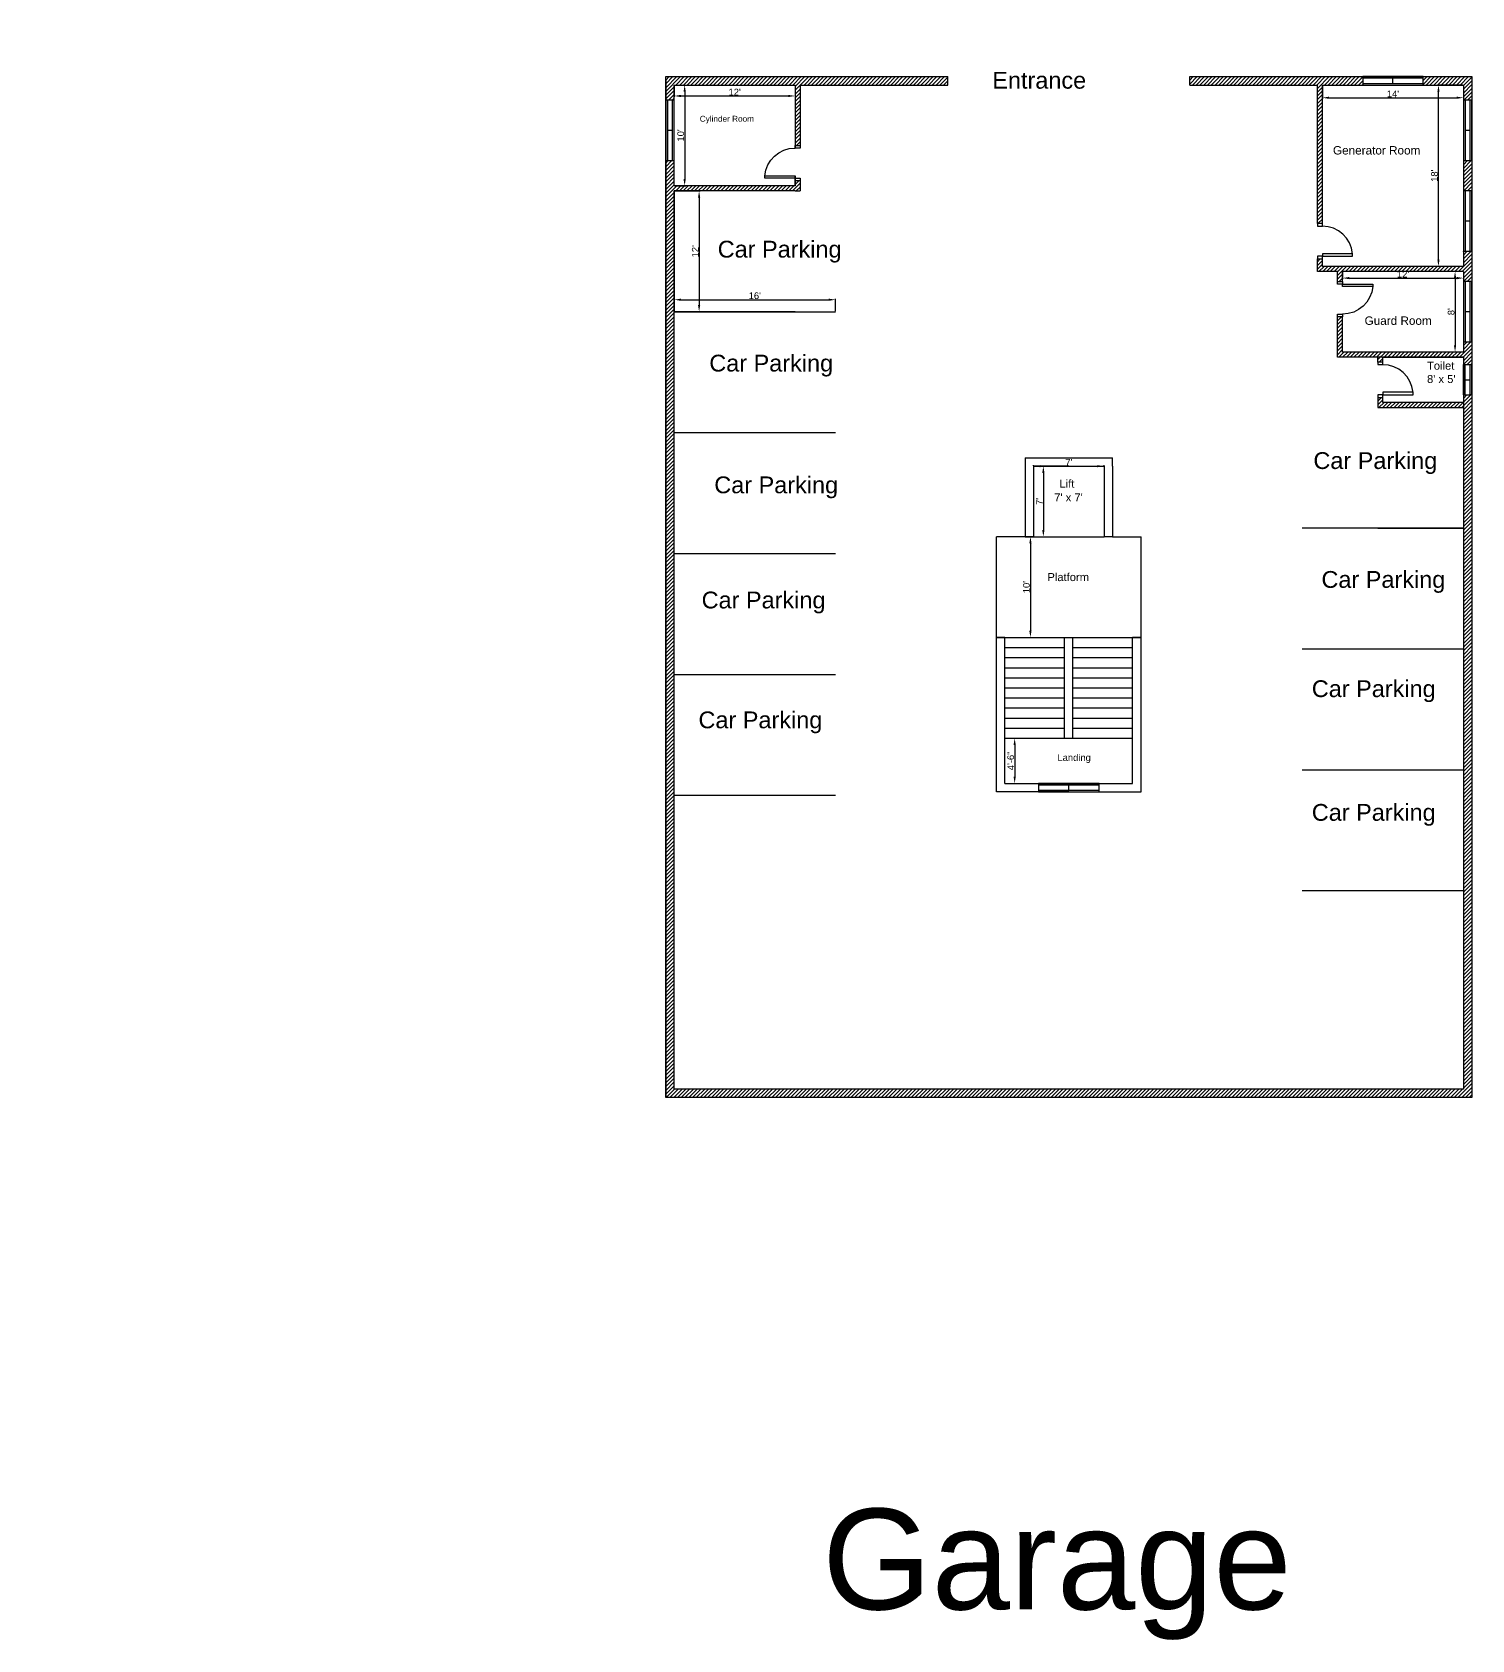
# Model space of a CAD drawing. Header units: inches. Extents: x 61297 to 163996, y 9483 to 32239.
# Drawn here: x 80283 to 81997, y 17817 to 19732 of the extents above; entities that cross this region are included whole.
import ezdxf

# ---------------------------------------------------------------- set-up
doc = ezdxf.new("R2010")
doc.units = ezdxf.units.IN
for name, color, linetype in [('Doors', 230, 'Continuous'), ('Hatches', 130, 'Continuous'), ('Toiler Window', 30, 'Continuous'), ('Windows', 30, 'Continuous')]:
    doc.layers.add(name, color=color, linetype=linetype)
doc.styles.get("Standard").update_dxf_attribs({"font": 'arial.ttf'})
doc.dimstyles.new('ISO-25', dxfattribs={"dimtxt": 8, "dimasz": 8, "dimexe": 1.25, "dimexo": 0.625, "dimtad": 1, "dimlunit": 4, "dimtxsty": 'Standard', "dimcen": 2.5, "dimadec": 0, "dimazin": 0, "dimtfac": 1, "dimtmove": 0, "dimatfit": 3, "dimfxl": 1, "dimarcsym": 0})

# ---------------------------------------------------------------- blocks, each defined once
blk = doc.blocks.new('Door_Sing')
at = {"layer": 'Doors'}
for points in [[(-3, 6), (-3, 42), (-6, 42), (-6, 6), (-3, 6)], [(-39, 0), (-39, 6), (-42, 6), (-42, 0), (-39, 0)]]:
    blk.add_lwpolyline(points, dxfattribs=at)
blk.add_lwpolyline([(-3, 0), (0, 0), (0, 6), (-3, 6)], close=True, dxfattribs=at)
blk.add_arc((-2.8, 6), 36.1, 95.0198, 180, dxfattribs=at)
blk = doc.blocks.new('Toilet Window')
for p, q in [((82016.8, 16081.4), (82016.8, 16117.4)), ((82016.8, 16117.4), (82026.8, 16117.4)), ((82018.8, 16081.4), (82018.8, 16117.4)), ((82024.8, 16081.4), (82024.8, 16117.4)), ((82026.8, 16081.4), (82026.8, 16117.4)), ((82018.8, 16099.4), (82024.8, 16099.4)), ((82016.8, 16081.4), (82018.8, 16081.4)), ((82018.8, 16081.4), (82024.8, 16081.4)), ((82026.8, 16081.4), (82024.8, 16081.4))]:
    blk.add_line(p, q)
blk = doc.blocks.new('*D34')
at = {"color": 0, "lineweight": -2, "transparency": 16777216}
for p, q in [((81441.7, 18891.1), (81453.8, 18891.1)), ((81452.6, 18883.1), (81452.6, 18845.1)), ((81441.7, 18837.1), (81453.8, 18837.1))]:
    blk.add_line(p, q, dxfattribs=at)
at = {"color": 0, "transparency": 16777216}
for points in [[(81451.3, 18883.1), (81453.9, 18883.1), (81452.6, 18891.1)], [(81451.3, 18845.1), (81453.9, 18845.1), (81452.6, 18837.1)]]:
    blk.add_solid(points, dxfattribs=at)
at = {"color": 0, "transparency": 16777216, "insert": (81447.9, 18864.1), "char_height": 8, "attachment_point": 5, "rotation": 90}
blk.add_mtext('4\'-6"', dxfattribs=at)
blk = doc.blocks.new('*D35')
at = {"color": 0, "lineweight": -2, "transparency": 16777216}
for p, q in [((81465.7, 19131.1), (81472.6, 19131.1)), ((81471.4, 19123.1), (81471.4, 19019.1)), ((81441.7, 19011.1), (81472.6, 19011.1))]:
    blk.add_line(p, q, dxfattribs=at)
at = {"color": 0, "transparency": 16777216}
for points in [[(81470, 19123.1), (81472.7, 19123.1), (81471.4, 19131.1)], [(81470, 19019.1), (81472.7, 19019.1), (81471.4, 19011.1)]]:
    blk.add_solid(points, dxfattribs=at)
at = {"color": 0, "transparency": 16777216, "insert": (81466.7, 19071.1), "char_height": 8, "attachment_point": 5, "rotation": 90}
blk.add_mtext("10'", dxfattribs=at)
blk = doc.blocks.new('Window_Large')
at = {"layer": 'Windows'}
for p, q in [((72, 10), (0, 10)), ((0, 10), (0, 0)), ((72, 8), (0, 8)), ((0, 2), (72, 2)), ((0, 0), (72, 0)), ((36, 8), (36, 2)), ((72, 0), (72, 10))]:
    blk.add_line(p, q, dxfattribs=at)
blk = doc.blocks.new('*D36')
at = {"color": 0, "lineweight": -2, "transparency": 16777216}
for p, q in [((81475.7, 19215.1), (81488, 19215.1)), ((81486.8, 19207.1), (81486.8, 19139.1)), ((81475.7, 19131.1), (81488, 19131.1))]:
    blk.add_line(p, q, dxfattribs=at)
at = {"color": 0, "transparency": 16777216}
for points in [[(81485.4, 19207.1), (81488.1, 19207.1), (81486.8, 19215.1)], [(81485.4, 19139.1), (81488.1, 19139.1), (81486.8, 19131.1)]]:
    blk.add_solid(points, dxfattribs=at)
at = {"color": 0, "transparency": 16777216, "insert": (81482.1, 19173.1), "char_height": 8, "attachment_point": 5, "rotation": 90}
blk.add_mtext("7'", dxfattribs=at)
blk = doc.blocks.new('*D37')
at = {"color": 0, "lineweight": -2, "transparency": 16777216}
for p, q in [((81475.1, 19215.7), (81475.1, 19216.4)), ((81483.1, 19215.1), (81551.1, 19215.1)), ((81559.1, 19215.7), (81559.1, 19216.4))]:
    blk.add_line(p, q, dxfattribs=at)
at = {"color": 0, "transparency": 16777216}
for points in [[(81483.1, 19216.4), (81483.1, 19213.8), (81475.1, 19215.1)], [(81551.1, 19216.4), (81551.1, 19213.8), (81559.1, 19215.1)]]:
    blk.add_solid(points, dxfattribs=at)
at = {"color": 0, "transparency": 16777216, "insert": (81517.1, 19219.7), "char_height": 8, "attachment_point": 5}
blk.add_mtext("7'", dxfattribs=at)
blk = doc.blocks.new('*D38')
at = {"color": 0, "lineweight": -2, "transparency": 16777216}
for p, q in [((81986.4, 19669.1), (81956, 19669.1)), ((81957.3, 19461.1), (81957.3, 19661.1)), ((81986.4, 19453.1), (81956, 19453.1))]:
    blk.add_line(p, q, dxfattribs=at)
at = {"color": 0, "transparency": 16777216}
for points in [[(81956, 19661.1), (81958.6, 19661.1), (81957.3, 19669.1)], [(81956, 19461.1), (81958.6, 19461.1), (81957.3, 19453.1)]]:
    blk.add_solid(points, dxfattribs=at)
at = {"color": 0, "transparency": 16777216, "insert": (81952.6, 19561.1), "char_height": 8, "attachment_point": 5, "rotation": 90}
blk.add_mtext("18'", dxfattribs=at)
blk = doc.blocks.new('*D87')
at = {"color": 0, "lineweight": -2, "transparency": 16777216}
for p, q in [((81047.1, 19668.5), (81047.1, 19654.9)), ((81191.1, 19668.5), (81191.1, 19654.9)), ((81055.1, 19656.1), (81183.1, 19656.1))]:
    blk.add_line(p, q, dxfattribs=at)
at = {"color": 0, "transparency": 16777216}
for points in [[(81055.1, 19657.4), (81055.1, 19654.8), (81047.1, 19656.1)], [(81183.1, 19657.4), (81183.1, 19654.8), (81191.1, 19656.1)]]:
    blk.add_solid(points, dxfattribs=at)
at = {"color": 0, "transparency": 16777216, "insert": (81119.1, 19660.7), "char_height": 8, "attachment_point": 5}
blk.add_mtext("12'", dxfattribs=at)
blk = doc.blocks.new('*D88')
at = {"color": 0, "lineweight": -2, "transparency": 16777216}
for p, q in [((81047.7, 19669.1), (81060.8, 19669.1)), ((81059.6, 19661.1), (81059.6, 19557.1)), ((81047.7, 19549.1), (81060.8, 19549.1))]:
    blk.add_line(p, q, dxfattribs=at)
at = {"color": 0, "transparency": 16777216}
for points in [[(81058.2, 19661.1), (81060.9, 19661.1), (81059.6, 19669.1)], [(81058.2, 19557.1), (81060.9, 19557.1), (81059.6, 19549.1)]]:
    blk.add_solid(points, dxfattribs=at)
at = {"color": 0, "transparency": 16777216, "insert": (81054.9, 19609.1), "char_height": 8, "attachment_point": 5, "rotation": 90}
blk.add_mtext("10'", dxfattribs=at)
blk = doc.blocks.new('*D89')
at = {"color": 0, "lineweight": -2, "transparency": 16777216}
for p, q in [((81047.7, 19543.1), (81078, 19543.1)), ((81076.8, 19535.1), (81076.8, 19407.1)), ((81047.7, 19399.1), (81078, 19399.1))]:
    blk.add_line(p, q, dxfattribs=at)
at = {"color": 0, "transparency": 16777216}
for points in [[(81075.5, 19535.1), (81078.1, 19535.1), (81076.8, 19543.1)], [(81075.5, 19407.1), (81078.1, 19407.1), (81076.8, 19399.1)]]:
    blk.add_solid(points, dxfattribs=at)
at = {"color": 0, "transparency": 16777216, "insert": (81072.2, 19471.1), "char_height": 8, "attachment_point": 5, "rotation": 90}
blk.add_mtext("12'", dxfattribs=at)
blk = doc.blocks.new('*D90')
at = {"color": 0, "lineweight": -2, "transparency": 16777216}
for p, q in [((81047.1, 19399.7), (81047.1, 19414.6)), ((81055.1, 19413.4), (81231.1, 19413.4)), ((81239.1, 19399.7), (81239.1, 19414.6))]:
    blk.add_line(p, q, dxfattribs=at)
at = {"color": 0, "transparency": 16777216}
for points in [[(81055.1, 19414.7), (81055.1, 19412.1), (81047.1, 19413.4)], [(81231.1, 19414.7), (81231.1, 19412.1), (81239.1, 19413.4)]]:
    blk.add_solid(points, dxfattribs=at)
at = {"color": 0, "transparency": 16777216, "insert": (81143.1, 19418.1), "char_height": 8, "attachment_point": 5}
blk.add_mtext("16'", dxfattribs=at)
blk = doc.blocks.new('*D91')
at = {"color": 0, "lineweight": -2, "transparency": 16777216}
for p, q in [((81819.1, 19668.5), (81819.1, 19652.7)), ((81987.1, 19668.5), (81987.1, 19652.7)), ((81827.1, 19654), (81979.1, 19654))]:
    blk.add_line(p, q, dxfattribs=at)
at = {"color": 0, "transparency": 16777216}
for points in [[(81827.1, 19655.3), (81827.1, 19652.7), (81819.1, 19654)], [(81979.1, 19655.3), (81979.1, 19652.7), (81987.1, 19654)]]:
    blk.add_solid(points, dxfattribs=at)
at = {"color": 0, "transparency": 16777216, "insert": (81903.1, 19658.6), "char_height": 8, "attachment_point": 5}
blk.add_mtext("14'", dxfattribs=at)
blk = doc.blocks.new('*D92')
at = {"color": 0, "lineweight": -2, "transparency": 16777216}
for p, q in [((81843.1, 19446.5), (81843.1, 19437.9)), ((81851.1, 19439.2), (81979.1, 19439.2)), ((81987.1, 19446.5), (81987.1, 19437.9))]:
    blk.add_line(p, q, dxfattribs=at)
at = {"color": 0, "transparency": 16777216}
for points in [[(81851.1, 19440.5), (81851.1, 19437.8), (81843.1, 19439.2)], [(81979.1, 19440.5), (81979.1, 19437.8), (81987.1, 19439.2)]]:
    blk.add_solid(points, dxfattribs=at)
at = {"color": 0, "transparency": 16777216, "insert": (81915.1, 19443.8), "char_height": 8, "attachment_point": 5}
blk.add_mtext("12'", dxfattribs=at)
blk = doc.blocks.new('*D93')
at = {"color": 0, "lineweight": -2, "transparency": 16777216}
for p, q in [((81986.4, 19447.1), (81975.8, 19447.1)), ((81977.1, 19439.1), (81977.1, 19359.1)), ((81986.4, 19351.1), (81975.8, 19351.1))]:
    blk.add_line(p, q, dxfattribs=at)
at = {"color": 0, "transparency": 16777216}
for points in [[(81975.7, 19439.1), (81978.4, 19439.1), (81977.1, 19447.1)], [(81975.7, 19359.1), (81978.4, 19359.1), (81977.1, 19351.1)]]:
    blk.add_solid(points, dxfattribs=at)
at = {"color": 0, "transparency": 16777216, "insert": (81972.4, 19399.1), "char_height": 8, "attachment_point": 5, "rotation": 90}
blk.add_mtext("8'", dxfattribs=at)

msp = doc.modelspace()

# ---------------------------------------------------------------- hatches: boundary and pattern name
at = {"layer": 'Hatches'}
h = msp.add_hatch(dxfattribs=at)
h.set_pattern_fill('ANSI31', color=256)
h.paths.add_polyline_path([(78689.062, 19674.113), (78689.051, 19674.113), (78689.051, 19679.113), (78677.051, 19679.113), (78677.051, 19727.113), (78773.051, 19727.113), (78773.051, 19679.113), (78761.051, 19679.113), (78761.039, 19674.113), (78761.051, 19674.113), (78761.051, 19669.113), (78803.051, 19669.113), (78803.051, 19559.602), (78809.051, 19559.602), (78809.051, 19567.113), (78812.051, 19567.113), (78815.051, 19567.113), (78815.051, 19573.113), (78809.051, 19573.113), (78809.051, 19669.113), (78821.051, 19669.113), (78821.051, 19679.113), (78778.051, 19679.113), (78778.051, 19732.113), (78672.051, 19732.113), (78672.051, 19679.113), (78647.051, 19679.113), (78637.051, 19679.113), (78637.051, 19627.113), (78647.051, 19627.113), (78647.051, 19669.113), (78689.074, 19669.113)])
h.paths.add_polyline_path([(78647.051, 19555.113), (78637.051, 19555.113), (78637.051, 19495.113), (78647.051, 19495.113), (78647.051, 19507.113), (78803.051, 19507.113), (78803.051, 19411.113), (78803.051, 19405.113), (78803.051, 19399.113), (78809.051, 19399.113), (78809.051, 19516.113), (78809.051, 19517.625), (78803.051, 19517.625), (78803.051, 19513.113), (78647.051, 19513.113)])
h.paths.add_polyline_path([(78917.062, 19674.113), (78917.051, 19674.113), (78917.051, 19679.113), (78905.051, 19679.113), (78905.051, 19727.113), (79001.051, 19727.113), (79001.051, 19679.113), (78989.051, 19679.113), (78989.051, 19669.113), (79031.051, 19669.113), (79031.051, 19633.113), (79041.051, 19633.113), (79041.051, 19679.113), (79007.051, 19679.113), (79007.051, 19732.113), (79001.051, 19732.113), (78905.051, 19732.113), (78899.051, 19732.113), (78899.051, 19679.113), (78857.051, 19679.113), (78857.051, 19677.113), (78857.051, 19671.113), (78857.051, 19669.113), (78869.051, 19669.113), (78869.051, 19573.113), (78857.027, 19573.113), (78857.027, 19567.113), (78875.051, 19567.113), (78875.051, 19669.113), (78917.074, 19669.113)])
h.paths.add_polyline_path([(79041.051, 19561.113), (79031.051, 19561.113), (79031.051, 19525.113), (78875.051, 19525.113), (78869.051, 19525.137), (78869.051, 19519.113), (78905.051, 19519.113), (78905.051, 19471.113), (78911.051, 19471.113), (78911.051, 19519.113), (79031.051, 19519.113), (79031.051, 19507.113), (79041.051, 19507.113)])
h.paths.add_polyline_path([(79041.051, 19435.113), (79031.051, 19435.113), (79031.051, 19423.113), (78911.051, 19423.113), (78911.051, 19429.137), (78905.051, 19429.137), (78905.051, 19426.113), (78905.051, 19417.113), (79031.051, 19417.113), (79031.051, 19397.113), (79041.051, 19397.113)])
h.paths.add_polyline_path([(78749.051, 19411.113), (78647.051, 19411.113), (78647.051, 19423.113), (78637.051, 19423.113), (78637.051, 19396.113), (78647.051, 19396.113), (78647.051, 19405.113), (78743.051, 19405.113), (78743.051, 19399.09), (78749.051, 19399.09), (78749.051, 19405.113)])
h.paths.add_polyline_path([(78809.051, 19357.137), (78803.051, 19357.137), (78803.051, 19351.113), (78749.051, 19351.113), (78749.051, 19354.113), (78749.051, 19357.113), (78743.051, 19357.113), (78743.051, 19351.113), (78647.051, 19351.113), (78647.051, 19360.113), (78645.051, 19360.113), (78639.051, 19360.113), (78637.051, 19360.113), (78637.051, 19336.113), (78647.051, 19336.113), (78647.051, 19345.113), (78743.051, 19345.113), (78749.051, 19345.113), (78809.051, 19345.113)])
h.paths.add_polyline_path([(78809.051, 19291.113), (78803.051, 19291.113), (78749.051, 19291.113), (78749.051, 19303.137), (78743.051, 19303.137), (78743.051, 19291.113), (78647.051, 19291.113), (78647.051, 19300.113), (78645.051, 19300.113), (78639.051, 19300.113), (78637.051, 19300.113), (78637.051, 19131.113), (78647.051, 19131.113), (78799.051, 19131.113), (78799.051, 19107.113), (78809.051, 19107.113), (78809.051, 19131.113), (78881.074, 19131.113), (78881.074, 19141.113), (78809.051, 19141.113), (78809.051, 19237.113), (78803.051, 19237.113), (78803.051, 19141.113), (78647.051, 19141.113), (78647.051, 19285.113), (78803.051, 19285.113), (78803.051, 19279.09), (78809.051, 19279.09)])
h.paths.add_polyline_path([(79041.051, 19325.113), (79031.051, 19325.113), (79031.051, 19141.113), (78959.027, 19141.113), (78959.027, 19135.113), (78959.027, 19131.113), (79041.051, 19131.113)])
h.paths.add_polyline_path([(78809.051, 19035.113), (78799.051, 19035.113), (78799.051, 19011.113), (78647.051, 19011.113), (78637.051, 19011.113), (78637.051, 18842.113), (78647.051, 18842.113), (78647.051, 18851.113), (78743.051, 18851.113), (78743.051, 18839.09), (78749.051, 18839.09), (78749.051, 18851.113), (78803.051, 18851.113), (78809.051, 18851.113), (78809.051, 18863.137), (78803.051, 18863.137), (78803.051, 18860.113), (78803.051, 18857.113), (78647.051, 18857.113), (78647.051, 19001.113), (78803.051, 19001.113), (78803.051, 18905.113), (78809.051, 18905.113), (78809.051, 19001.113), (78881.074, 19001.113), (78881.074, 19011.113), (78809.051, 19011.113)])
h.paths.add_polyline_path([(79041.051, 19011.113), (78959.027, 19011.113), (78959.027, 19007.113), (78959.027, 19001.113), (79031.051, 19001.113), (79031.051, 18817.113), (79041.051, 18817.113), (79041.051, 18827.113), (79081.051, 18827.113), (79081.051, 18837.113), (79041.051, 18837.113)])
h.paths.add_polyline_path([(79275.074, 19007.113), (79275.074, 19011.113), (79193.051, 19011.113), (79193.051, 18837.113), (79153.051, 18837.113), (79153.051, 18827.113), (79193.051, 18827.113), (79193.051, 18817.113), (79203.051, 18817.113), (79203.051, 19001.113), (79275.074, 19001.113)])
h.paths.add_polyline_path([(78647.051, 18806.113), (78645.051, 18806.113), (78639.051, 18806.113), (78637.051, 18806.113), (78637.051, 18782.113), (78647.051, 18782.113), (78647.051, 18791.113), (78743.051, 18791.113), (78749.051, 18791.113), (78803.051, 18791.113), (78803.051, 18785.09), (78809.051, 18785.09), (78809.051, 18797.113), (78749.051, 18797.113), (78743.051, 18797.113), (78647.051, 18797.113)])
h.paths.add_polyline_path([(78749.051, 18749.137), (78743.051, 18749.137), (78743.051, 18737.113), (78647.051, 18737.113), (78647.051, 18746.113), (78645.051, 18746.113), (78639.051, 18746.113), (78637.051, 18746.113), (78637.051, 18719.113), (78647.051, 18719.113), (78647.051, 18731.113), (78749.051, 18731.113), (78749.051, 18737.113)])
h.paths.add_polyline_path([(78809.051, 18743.113), (78803.051, 18743.113), (78803.051, 18737.113), (78803.051, 18731.113), (78803.051, 18635.113), (78647.051, 18635.113), (78647.051, 18647.113), (78637.051, 18647.113), (78637.051, 18587.113), (78647.051, 18587.113), (78647.051, 18629.113), (78803.051, 18629.113), (78803.051, 18624.602), (78809.051, 18624.602), (78809.051, 18626.113)])
h.paths.add_polyline_path([(78689.074, 18473.113), (78647.051, 18473.113), (78647.051, 18515.113), (78637.051, 18515.113), (78637.051, 18463.113), (78672.051, 18463.113), (78672.051, 18410.113), (78677.051, 18410.113), (78773.051, 18410.113), (78778.051, 18410.113), (78778.051, 18463.113), (78821.051, 18463.113), (78821.051, 18473.113), (78809.051, 18473.113), (78809.051, 18569.113), (78827.074, 18569.113), (78827.074, 18575.113), (78809.051, 18575.113), (78809.051, 18582.625), (78803.051, 18582.625), (78803.051, 18473.113), (78761.027, 18473.113), (78761.039, 18468.113), (78761.074, 18468.113), (78761.074, 18463.113), (78773.051, 18463.113), (78773.051, 18415.113), (78677.051, 18415.113), (78677.051, 18463.113), (78689.051, 18463.113)])
h.paths.add_polyline_path([(78917.074, 18473.113), (78875.051, 18473.113), (78875.051, 18575.113), (78869.051, 18575.113), (78869.051, 18569.113), (78869.051, 18473.113), (78857.051, 18473.113), (78857.051, 18471.113), (78857.051, 18465.113), (78857.051, 18463.113), (78900.051, 18463.113), (78900.051, 18410.113), (78905.051, 18410.113), (79001.051, 18410.113), (79006.051, 18410.113), (79006.051, 18463.113), (79041.051, 18463.113), (79041.051, 18509.113), (79031.051, 18509.113), (79031.051, 18473.113), (78989.027, 18473.113), (78989.039, 18468.113), (78989.074, 18468.113), (78989.074, 18463.113), (79001.051, 18463.113), (79001.051, 18415.113), (78905.051, 18415.113), (78905.051, 18463.113), (78917.051, 18463.113)])
h.paths.add_polyline_path([(79041.051, 18635.113), (79031.051, 18635.113), (79031.051, 18623.113), (78911.051, 18623.113), (78911.051, 18671.113), (78905.051, 18671.113), (78905.051, 18623.113), (78869.051, 18623.113), (78869.051, 18617.09), (78875.051, 18617.09), (79031.051, 18617.113), (79031.051, 18581.113), (79041.051, 18581.113)])
h.paths.add_polyline_path([(79041.051, 18745.113), (79031.051, 18745.113), (79031.051, 18725.113), (78905.051, 18725.113), (78905.051, 18713.09), (78911.051, 18713.09), (78911.051, 18719.113), (79031.051, 18719.113), (79031.051, 18707.113), (79041.051, 18707.113)])
h.paths.add_polyline_path([(79329.051, 18725.113), (79203.051, 18725.113), (79203.051, 18745.113), (79193.051, 18745.113), (79193.051, 18707.113), (79203.051, 18707.113), (79203.051, 18719.113), (79323.051, 18719.113), (79323.051, 18713.113), (79323.051, 18710.892), (79329.051, 18710.892)])
h.paths.add_polyline_path([(79203.051, 18617.113), (79359.051, 18617.113), (79365.051, 18617.09), (79365.051, 18623.113), (79329.051, 18623.113), (79329.051, 18668.915), (79323.051, 18668.915), (79323.051, 18623.113), (79203.051, 18623.113), (79203.051, 18635.113), (79193.051, 18635.113), (79193.051, 18581.113), (79203.051, 18581.113)])
h.paths.add_polyline_path([(79203.051, 18509.113), (79193.051, 18509.113), (79193.051, 18463.113), (79228.051, 18463.113), (79228.051, 18410.113), (79233.051, 18410.113), (79329.051, 18410.113), (79334.051, 18410.113), (79334.051, 18463.113), (79377.051, 18463.113), (79377.051, 18473.113), (79365.051, 18473.113), (79365.051, 18569.113), (79383.074, 18569.113), (79383.074, 18575.113), (79365.051, 18575.113), (79359.051, 18575.113), (79359.051, 18473.113), (79317.027, 18473.113), (79317.039, 18468.113), (79317.051, 18468.113), (79317.051, 18463.113), (79329.051, 18463.113), (79329.051, 18415.113), (79233.051, 18415.113), (79233.051, 18463.113), (79245.051, 18463.113), (79245.051, 18473.113), (79203.051, 18473.113)])
h.paths.add_polyline_path([(79473.074, 18473.113), (79431.051, 18473.113), (79431.051, 18582.625), (79425.051, 18582.625), (79425.051, 18575.113), (79425.051, 18569.113), (79425.051, 18473.113), (79413.051, 18473.113), (79413.051, 18471.113), (79413.051, 18465.113), (79413.051, 18463.113), (79456.051, 18463.113), (79456.051, 18410.113), (79461.051, 18410.113), (79557.051, 18410.113), (79562.051, 18410.113), (79562.051, 18463.113), (79597.051, 18463.113), (79597.051, 18515.113), (79587.051, 18515.113), (79587.051, 18473.113), (79545.027, 18473.113), (79545.039, 18468.113), (79545.074, 18468.113), (79545.074, 18463.113), (79557.051, 18463.113), (79557.051, 18415.113), (79461.051, 18415.113), (79461.051, 18463.113), (79473.051, 18463.113)])
h.paths.add_polyline_path([(79597.051, 18647.113), (79587.051, 18647.113), (79587.051, 18635.113), (79431.051, 18635.113), (79431.051, 18731.113), (79431.051, 18737.113), (79431.051, 18743.113), (79425.051, 18743.113), (79425.051, 18626.113), (79425.051, 18624.602), (79431.051, 18624.602), (79431.051, 18629.113), (79587.051, 18629.113), (79587.051, 18587.113), (79597.051, 18587.113)])
h.paths.add_polyline_path([(79597.051, 18746.113), (79595.051, 18746.113), (79589.051, 18746.113), (79587.051, 18746.113), (79587.051, 18737.113), (79491.051, 18737.113), (79491.051, 18749.137), (79485.051, 18749.137), (79485.051, 18737.113), (79485.051, 18731.113), (79587.051, 18731.113), (79587.051, 18719.113), (79597.051, 18719.113)])
h.paths.add_polyline_path([(79597.051, 18806.113), (79595.051, 18806.113), (79589.051, 18806.113), (79587.051, 18806.113), (79587.051, 18797.113), (79491.051, 18797.113), (79485.051, 18797.113), (79425.051, 18797.113), (79425.051, 18785.09), (79431.051, 18785.09), (79431.051, 18791.113), (79485.051, 18791.113), (79491.051, 18791.113), (79587.051, 18791.113), (79587.051, 18782.113), (79597.051, 18782.113)])
h.paths.add_polyline_path([(79597.051, 19011.113), (79587.051, 19011.113), (79435.051, 19011.113), (79435.051, 19035.113), (79425.051, 19035.113), (79425.051, 19011.113), (79353.027, 19011.113), (79353.027, 19001.113), (79425.051, 19001.113), (79425.051, 18905.113), (79431.051, 18905.113), (79431.051, 19001.113), (79587.051, 19001.113), (79587.051, 18965.113), (79597.051, 18965.113)])
h.paths.add_polyline_path([(79597.051, 18893.113), (79587.051, 18893.113), (79587.051, 18857.113), (79431.051, 18857.113), (79431.051, 18860.113), (79431.051, 18863.137), (79425.051, 18863.137), (79425.051, 18851.113), (79431.051, 18851.113), (79485.051, 18851.113), (79485.051, 18839.09), (79491.051, 18839.09), (79491.051, 18851.113), (79587.051, 18851.113), (79587.051, 18842.113), (79597.051, 18842.113)])
h.paths.add_polyline_path([(79377.051, 19679.113), (79335.051, 19679.113), (79335.051, 19732.113), (79329.051, 19732.113), (79233.051, 19732.113), (79227.051, 19732.113), (79227.051, 19679.113), (79193.051, 19679.113), (79193.051, 19633.113), (79203.051, 19633.113), (79203.051, 19669.113), (79245.074, 19669.113), (79245.062, 19674.113), (79245.051, 19674.113), (79245.051, 19679.113), (79233.051, 19679.113), (79233.051, 19727.113), (79329.051, 19727.113), (79329.051, 19679.113), (79317.051, 19679.113), (79317.039, 19674.113), (79317.051, 19674.113), (79317.051, 19669.113), (79359.051, 19669.113), (79359.051, 19567.113), (79365.051, 19567.113), (79368.051, 19567.113), (79371.051, 19567.113), (79371.051, 19573.113), (79365.051, 19573.113), (79365.051, 19669.113), (79377.051, 19669.113)])
h.paths.add_polyline_path([(79473.051, 19679.113), (79461.051, 19679.113), (79461.051, 19727.113), (79557.051, 19727.113), (79557.051, 19679.113), (79545.051, 19679.113), (79545.039, 19674.113), (79545.051, 19674.113), (79545.051, 19669.113), (79587.051, 19669.113), (79587.051, 19627.113), (79597.051, 19627.113), (79597.051, 19679.113), (79563.051, 19679.113), (79563.051, 19732.113), (79557.051, 19732.113), (79461.051, 19732.113), (79455.051, 19732.113), (79455.051, 19679.113), (79413.051, 19679.113), (79413.051, 19677.113), (79413.051, 19671.113), (79413.051, 19669.113), (79425.051, 19669.113), (79425.051, 19573.113), (79413.027, 19573.113), (79413.027, 19567.113), (79425.051, 19567.113), (79425.051, 19559.602), (79431.051, 19559.602), (79431.051, 19669.113), (79473.074, 19669.113), (79473.062, 19674.113), (79473.051, 19674.113)])
h.paths.add_polyline_path([(79597.051, 19555.113), (79587.051, 19555.113), (79587.051, 19513.113), (79431.051, 19513.113), (79431.051, 19517.625), (79425.051, 19517.625), (79425.051, 19516.113), (79425.051, 19399.113), (79431.051, 19399.113), (79431.051, 19507.113), (79587.051, 19507.113), (79587.051, 19495.113), (79597.051, 19495.113)])
h.paths.add_polyline_path([(79365.051, 19525.137), (79359.051, 19525.137), (79203.051, 19525.113), (79203.051, 19561.113), (79193.051, 19561.113), (79193.051, 19507.113), (79203.051, 19507.113), (79203.051, 19519.113), (79323.051, 19519.113), (79323.051, 19471.113), (79329.051, 19471.113), (79329.051, 19519.113), (79365.051, 19519.113)])
h.paths.add_polyline_path([(79329.051, 19429.137), (79323.051, 19429.137), (79323.051, 19423.113), (79203.051, 19423.113), (79203.051, 19435.113), (79193.051, 19435.113), (79193.051, 19397.113), (79203.051, 19397.113), (79203.051, 19417.113), (79329.051, 19417.113)])
h.paths.add_polyline_path([(79597.051, 19423.113), (79587.051, 19423.113), (79587.051, 19411.113), (79485.051, 19411.113), (79485.051, 19405.113), (79485.051, 19393.09), (79491.051, 19393.09), (79491.051, 19405.113), (79587.051, 19405.113), (79587.051, 19396.113), (79597.051, 19396.113)])
h.paths.add_polyline_path([(79597.051, 19360.113), (79595.051, 19360.113), (79589.051, 19360.113), (79587.051, 19360.113), (79587.051, 19351.113), (79491.051, 19351.113), (79485.051, 19351.113), (79431.051, 19351.113), (79431.051, 19357.137), (79425.051, 19357.137), (79425.051, 19345.113), (79485.051, 19345.113), (79491.051, 19345.113), (79587.051, 19345.113), (79587.051, 19336.113), (79597.051, 19336.113)])
h.paths.add_polyline_path([(79491.051, 19303.137), (79485.051, 19303.137), (79485.051, 19291.113), (79431.051, 19291.113), (79425.051, 19291.113), (79425.051, 19285.113), (79425.051, 19282.113), (79425.051, 19279.09), (79431.051, 19279.09), (79431.051, 19282.113), (79431.051, 19285.113), (79587.051, 19285.113), (79587.051, 19249.113), (79597.051, 19249.113), (79597.051, 19300.113), (79595.051, 19300.113), (79589.051, 19300.113), (79587.051, 19300.113), (79587.051, 19291.113), (79491.051, 19291.113)])
h.paths.add_polyline_path([(79597.051, 19177.113), (79587.051, 19177.113), (79587.051, 19141.113), (79431.051, 19141.113), (79431.051, 19237.113), (79425.051, 19237.113), (79425.051, 19141.113), (79353.027, 19141.113), (79353.027, 19131.113), (79425.051, 19131.113), (79425.051, 19107.113), (79435.051, 19107.113), (79435.051, 19131.113), (79587.051, 19131.113), (79597.051, 19131.113)])
h.paths.add_polyline_path([(79275.074, 19141.113), (79203.051, 19141.113), (79203.051, 19325.113), (79193.051, 19325.113), (79193.051, 19131.113), (79275.074, 19131.113), (79275.074, 19135.113)])
h.paths.add_polyline_path([(81197.051, 19549.113), (81197.051, 19555.113), (81191.051, 19555.113), (81191.051, 19549.113), (81047.051, 19549.113), (81047.051, 19579.113), (81037.051, 19579.113), (81037.051, 18463.113), (81997.051, 18463.113), (81997.051, 19300.113), (81995.051, 19300.113), (81989.051, 19300.113), (81987.051, 19300.113), (81987.051, 19291.113), (81987.051, 18473.113), (81047.051, 18473.113), (81047.051, 19543.113), (81191.051, 19543.113), (81197.051, 19543.113)])
h.paths.add_polyline_path([(81373.051, 19679.113), (81037.051, 19679.113), (81037.051, 19651.113), (81047.051, 19651.113), (81047.051, 19669.113), (81191.051, 19669.113), (81191.051, 19597.09), (81197.051, 19597.09), (81197.051, 19669.113), (81373.051, 19669.113)])
h.paths.add_polyline_path([(81867.051, 19679.113), (81661.051, 19679.113), (81661.051, 19669.113), (81813.051, 19669.113), (81813.051, 19504.09), (81819.051, 19504.09), (81819.051, 19669.113), (81867.051, 19669.113)])
h.paths.add_polyline_path([(81997.051, 19471.113), (81987.051, 19471.113), (81987.051, 19453.113), (81819.051, 19453.113), (81819.051, 19462.113), (81813.051, 19462.113), (81813.051, 19447.113), (81837.051, 19447.113), (81837.051, 19435.113), (81843.051, 19435.113), (81843.051, 19447.113), (81987.051, 19447.113), (81987.051, 19435.113), (81997.051, 19435.113)], flags=17)
h.paths.add_polyline_path([(81997.051, 19363.113), (81987.051, 19363.113), (81987.051, 19351.113), (81843.051, 19351.113), (81843.051, 19393.137), (81837.051, 19393.137), (81837.051, 19345.113), (81987.051, 19345.113), (81987.051, 19336.113), (81997.051, 19336.113)], flags=17)
h.paths.add_polyline_path([(81987.051, 19291.113), (81891.051, 19291.113), (81891.051, 19297.113), (81885.051, 19297.113), (81885.051, 19291.113), (81885.051, 19285.113), (81987.051, 19285.113)], flags=17)
h.paths.add_polyline_path([(81891.051, 19345.113), (81885.051, 19345.113), (81885.051, 19339.09), (81891.051, 19339.09)], flags=16)
h.paths.add_polyline_path([(81997.051, 19679.113), (81939.051, 19679.113), (81939.051, 19669.113), (81987.051, 19669.113), (81987.051, 19651.113), (81997.051, 19651.113)])
h.paths.add_polyline_path([(81997.051, 19579.113), (81987.051, 19579.113), (81987.051, 19543.113), (81997.051, 19543.113)], flags=0)
h = msp.add_hatch(dxfattribs=at)
h.set_pattern_fill('ANSI31', color=256)
h.paths.add_polyline_path([(81997.051, 19579.113), (81987.051, 19579.113), (81987.051, 19543.113), (81997.051, 19543.113)])

# ---------------------------------------------------------------- linework, layer by layer
for p, q in [((81047.051, 19669.113), (81191.051, 19669.113)), ((81191.051, 19669.113), (81191.051, 19594.09)), ((81197.051, 19669.113), (81197.051, 19594.09)), ((81373.051, 19669.113), (81373.051, 19679.113)), ((81661.051, 19669.113), (81661.051, 19679.113)), ((81191.051, 19549.113), (81191.051, 19561.113)), ((81191.051, 19561.113), (81191.051, 19549.113)), ((81197.051, 19558.113), (81197.051, 19549.113)), ((81191.051, 19549.113), (81047.051, 19549.113)), ((81191.051, 19543.113), (81047.051, 19543.113)), ((81047.051, 19543.113), (81047.051, 19399.113)), ((81191.051, 19543.113), (81197.051, 19543.113)), ((81197.051, 19549.113), (81197.051, 19543.113)), ((81191.051, 19399.113), (81047.051, 19399.113)), ((81047.051, 19399.113), (81239.051, 19399.113)), ((81843.051, 19351.113), (81843.051, 19393.137)), ((81987.051, 19351.113), (81843.051, 19351.113)), ((81891.051, 19339.09), (81891.051, 19345.113)), ((81885.051, 19297.113), (81885.051, 19291.113)), ((81885.051, 19291.113), (81885.051, 19285.113)), ((81885.051, 19285.113), (81987.051, 19285.113)), ((81891.051, 19291.113), (81891.051, 19297.113)), ((81047.051, 19255.113), (81239.051, 19255.113)), ((81465.051, 19225.113), (81569.051, 19225.113)), ((81465.051, 19225.113), (81465.051, 19215.113)), ((81465.051, 19215.113), (81465.051, 19131.113)), ((81517.051, 19215.113), (81475.051, 19215.113)), ((81475.051, 19215.113), (81475.051, 19131.113)), ((81517.051, 19215.113), (81559.051, 19215.113)), ((81559.051, 19215.113), (81559.051, 19131.113)), ((81569.051, 19215.113), (81569.051, 19225.113)), ((81569.051, 19215.113), (81569.051, 19131.113)), ((81475.051, 19131.113), (81431.051, 19131.113)), ((81431.051, 19011.113), (81431.051, 19131.113)), ((81465.051, 19131.113), (81475.051, 19131.113)), ((81465.051, 19131.113), (81475.051, 19131.113)), ((81470.051, 19131.113), (81465.051, 19131.113)), ((81475.051, 19131.113), (81559.051, 19131.113)), ((81569.051, 19131.113), (81559.051, 19131.113)), ((81569.051, 19131.113), (81593.051, 19131.113)), ((81593.051, 19131.113), (81603.051, 19131.113)), ((81603.051, 19011.113), (81603.051, 19131.113)), ((81987.051, 19141.113), (81795.051, 19141.113)), ((81885.051, 19141.113), (81987.051, 19141.113)), ((81047.051, 19111.113), (81239.051, 19111.113)), ((81441.051, 19011.113), (81431.051, 19011.113)), ((81441.051, 19011.113), (81431.051, 19011.113)), ((81441.051, 19011.113), (81431.051, 19011.113)), ((81431.051, 19011.113), (81441.051, 19011.113)), ((81431.051, 19001.113), (81431.051, 19011.113)), ((81431.051, 18827.113), (81431.051, 19001.113)), ((81441.051, 18837.113), (81441.051, 19011.113)), ((81441.051, 19011.113), (81512.051, 19011.113)), ((81441.051, 18999.113), (81512.051, 18999.113)), ((81512.051, 18891.113), (81512.051, 19011.113)), ((81512.051, 19011.113), (81522.051, 19011.113)), ((81522.051, 19011.113), (81593.051, 19011.113)), ((81522.051, 18891.113), (81522.051, 19011.113)), ((81522.051, 18999.113), (81593.051, 18999.113)), ((81593.051, 19011.113), (81603.051, 19011.113)), ((81593.051, 19011.113), (81603.051, 19011.113)), ((81593.051, 18837.113), (81593.051, 19011.113)), ((81603.051, 19011.113), (81593.051, 19011.113)), ((81593.051, 19011.113), (81603.051, 19011.113)), ((81603.051, 19001.113), (81603.051, 19011.113)), ((81603.051, 18827.113), (81603.051, 19001.113)), ((81987.051, 18997.113), (81795.051, 18997.113)), ((81441.051, 18987.113), (81512.051, 18987.113)), ((81522.051, 18987.113), (81593.051, 18987.113)), ((81047.051, 18967.113), (81239.051, 18967.113)), ((81441.051, 18975.113), (81512.051, 18975.113)), ((81441.051, 18963.113), (81512.051, 18963.113)), ((81522.051, 18975.113), (81593.051, 18975.113)), ((81522.051, 18963.113), (81593.051, 18963.113)), ((81441.051, 18951.113), (81512.051, 18951.113)), ((81522.051, 18951.113), (81593.051, 18951.113)), ((81441.051, 18939.113), (81512.051, 18939.113)), ((81441.051, 18927.113), (81512.051, 18927.113)), ((81522.051, 18939.113), (81593.051, 18939.113)), ((81522.051, 18927.113), (81593.051, 18927.113)), ((81441.051, 18915.113), (81512.051, 18915.113)), ((81441.051, 18903.113), (81512.051, 18903.113)), ((81522.051, 18915.113), (81593.051, 18915.113)), ((81522.051, 18903.113), (81593.051, 18903.113)), ((81441.051, 18891.113), (81512.051, 18891.113)), ((81512.051, 18891.113), (81522.051, 18891.113)), ((81522.051, 18891.113), (81593.051, 18891.113)), ((81987.051, 18853.113), (81795.051, 18853.113)), ((81441.051, 18827.113), (81431.051, 18827.113)), ((81441.051, 18837.113), (81593.051, 18837.113)), ((81517.051, 18827.113), (81441.051, 18827.113)), ((81481.051, 18827.113), (81593.051, 18827.113)), ((81593.051, 18827.113), (81603.051, 18827.113)), ((81047.051, 18823.113), (81239.051, 18823.113)), ((81987.051, 18709.113), (81795.051, 18709.113))]:
    msp.add_line(p, q)
for points in [[(81037.051, 18463.113), (81037.051, 19675.113), (81037.051, 18463.113), (81037.051, 19679.113), (81373.051, 19679.113)], [(81661.051, 19679.113), (81997.051, 19679.113), (81997.051, 18463.113), (81037.051, 18463.113)], [(81047.051, 19549.113), (81047.051, 19669.113), (81191.051, 19669.113)], [(81197.051, 19669.113), (81373.051, 19669.113)], [(81661.051, 19669.113), (81813.051, 19669.113)], [(81813.051, 19504.09), (81813.051, 19669.113)], [(81819.051, 19669.113), (81987.051, 19669.113), (81987.051, 19453.113)], [(81819.051, 19504.09), (81819.051, 19669.113)], [(81987.051, 19345.113), (81987.051, 18473.113), (81047.051, 18473.113), (81047.051, 19543.113)], [(81837.051, 19447.113), (81813.051, 19447.113), (81813.051, 19462.113)], [(81987.051, 19453.113), (81819.051, 19453.113), (81819.051, 19462.113)], [(81837.051, 19435.113), (81837.051, 19447.113)], [(81987.051, 19447.113), (81843.051, 19447.113)], [(81843.051, 19435.113), (81843.051, 19447.113)], [(81987.051, 19447.113), (81987.051, 19351.113)], [(81987.051, 19345.113), (81837.051, 19345.113), (81837.051, 19393.137)], [(81885.051, 19339.09), (81885.051, 19345.113)], [(81891.051, 19345.113), (81987.051, 19345.113), (81987.051, 19291.113), (81891.051, 19291.113)]]:
    msp.add_lwpolyline(points)

# ---------------------------------------------------------------- block references
for name, p, rotation in [('Window_Large', (81939.051, 19679.113), 180), ('Window_Large', (81037.051, 19651.113), 270), ('Window_Large', (81987.051, 19651.113), 270), ('Window_Large', (81987.051, 19543.113), 270), ('Door_Sing', (81813.051, 19462.113), 270), ('Window_Large', (81987.051, 19435.113), 270), ('Door_Sing', (81885.051, 19297.113), 270), ('Window_Large', (81553.051, 18837.113), 180)]:
    msp.add_blockref(name, p, dxfattribs=dict(rotation=rotation))
at = {"xscale": -1}
for p, rotation in [((81197.051, 19555.113), 90), ((81837.051, 19435.113), 270)]:
    msp.add_blockref('Door_Sing', p, dxfattribs=dict(at, rotation=rotation))
at = {"layer": 'Toiler Window'}
msp.add_blockref('Toilet Window', (-29.745, 3218.735), dxfattribs=at)

# ---------------------------------------------------------------- texts
at = {"attachment_point": 1}
for s, width, gutter_width, heights, insert, char_height in [('Entrance', 336.5, 1, [0], (81425.952, 19684.792), 20), ('Cylinder Room', 294, 1, [0], (81077.531, 19632.442), 7), ('Generator Room', 463.5, 1, [0], (81831.688, 19596.375), 10), ('Car Parking', 336.5, 1, [0], (81098.941, 19483.587), 20), ('Guard Room', 186, 1, [0], (81869.328, 19393.463), 10), ('Car Parking', 336.5, 1, [0], (81088.909, 19347.877), 20), ("Toilet\\P8' x 5'", 248.33103, 47.66, [30.118], (81943.67, 19339.609), 9.532), ('Car Parking', 336.5, 1, [0], (81808.37, 19231.796), 20), ('Car Parking', 336.5, 1, [0], (81094.852, 19202.856), 20), ('Lift', 248.33103, 47.66, [30.118], (81505.968, 19199.055), 9.532), ("7' x 7'", 248.33103, 47.66, [30.118], (81499.715, 19182.645), 9.532), ('Platform', 248.33103, 47.66, [30.118], (81491.594, 19087.797), 9.532), ('Car Parking', 336.5, 1, [0], (81817.946, 19090.198), 20), ('Car Parking', 336.5, 1, [0], (81079.81, 19065.714), 20), ('Car Parking', 336.5, 1, [0], (81806.455, 18960.082), 20), ('Car Parking', 336.5, 1, [0], (81076.049, 18922.936), 20), ('Car Parking', 336.5, 1, [0], (81806.455, 18812.744), 20), ('Garage', 1527.62428, 12.5, [0], (81223.464, 17973.312), 120)]:
    msp.add_mtext_dynamic_manual_height_columns(s, width=width, gutter_width=gutter_width, heights=heights, dxfattribs=dict(at, insert=insert, char_height=char_height))
at = {"insert": (81503.526, 18872.052), "char_height": 8, "width": 125.21501, "attachment_point": 1}
msp.add_mtext('Landing\\P\\P         ', dxfattribs=at)

# ---------------------------------------------------------------- dimensions: what is measured, and where the dimension line sits
for base, p1, p2, picture, middle in [((81191.051, 19656.101), (81047.051, 19669.113), (81191.051, 19669.113), '*D87', (81119.051, 19660.742)), ((81987.051, 19653.989), (81819.051, 19669.113), (81987.051, 19669.113), '*D91', (81903.051, 19658.63)), ((81987.051, 19439.166), (81843.051, 19447.113), (81987.051, 19447.113), '*D92', (81915.051, 19443.808)), ((81239.051, 19413.399), (81047.051, 19399.113), (81239.051, 19399.113), '*D90', (81143.051, 19418.109)), ((81559.051, 19215.113), (81475.051, 19215.113), (81559.051, 19215.113), '*D37', (81517.051, 19219.738))]:
    dim = msp.add_linear_dim(base=base, p1=p1, p2=p2, dimstyle='ISO-25')
    dim.commit()
    dim.dimension.update_dxf_attribs({"geometry": picture, "text_midpoint": middle})
for base, p1, p2, picture, middle in [((81059.574, 19549.113), (81047.051, 19669.113), (81047.051, 19549.113), '*D88', (81054.864, 19609.113)), ((81957.296, 19669.113), (81987.051, 19453.113), (81987.051, 19669.113), '*D38', (81952.587, 19561.113)), ((81076.793, 19399.113), (81047.051, 19543.113), (81047.051, 19399.113), '*D89', (81072.152, 19471.113)), ((81977.068, 19351.113), (81987.051, 19447.113), (81987.051, 19351.113), '*D93', (81972.359, 19399.113)), ((81486.752, 19131.113), (81475.051, 19215.113), (81475.051, 19131.113), '*D36', (81482.127, 19173.113)), ((81471.379, 19011.113), (81465.051, 19131.113), (81441.051, 19011.113), '*D35', (81466.67, 19071.113)), ((81452.589, 18837.113), (81441.051, 18891.113), (81441.051, 18837.113), '*D34', (81447.879, 18864.113))]:
    dim = msp.add_linear_dim(base=base, p1=p1, p2=p2, angle=90, dimstyle='ISO-25')
    dim.commit()
    dim.dimension.update_dxf_attribs({"geometry": picture, "text_midpoint": middle})

doc.saveas('drawing.dxf')
